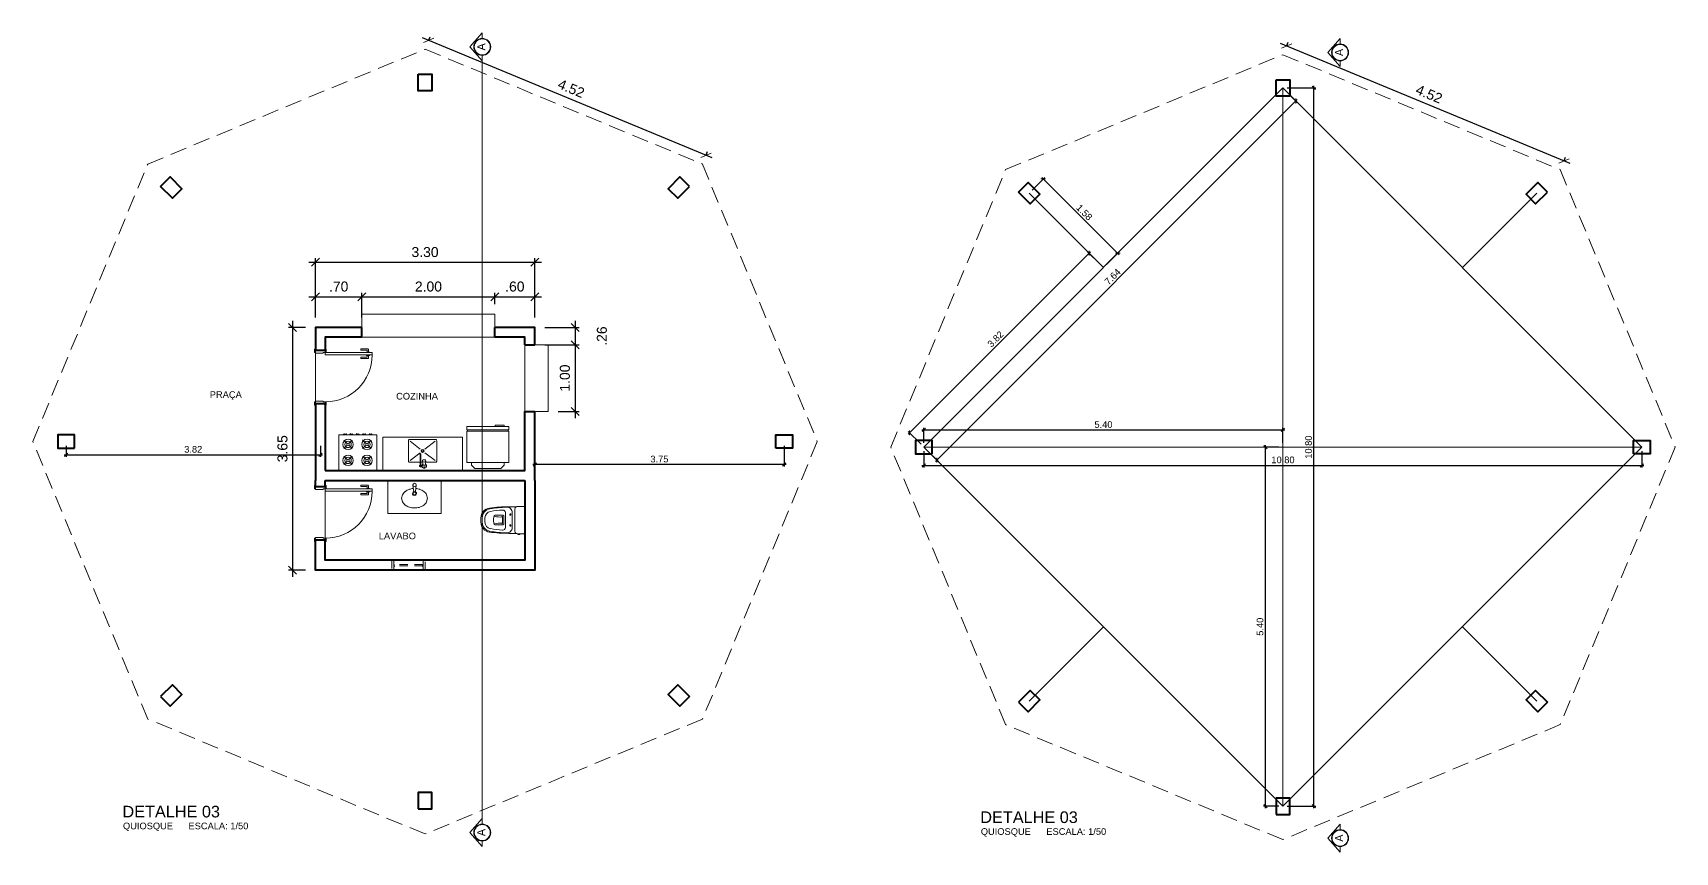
# Model space of a CAD drawing. Header units: metres. Extents: x 929 to 1666, y 1128 to 1372.
# Drawn here: x 1556.79 to 1581.5, y 1140.17 to 1152.48 of the extents above; entities that cross this region are included whole.
import ezdxf
from ezdxf.enums import TextEntityAlignment as Align

# ---------------------------------------------------------------- set-up
doc = ezdxf.new("R2010")
doc.units = ezdxf.units.M
for name, pattern in [('DASHDOTX2', [50.8, 25.4, -12.7, 0, -12.7]), ('DASHED2', [0.375, 0.25, -0.125]), ('HIDDEN2', [0.1875, 0.125, -0.0625])]:
    doc.linetypes.add(name, pattern=pattern)
doc.layers.get('0').update_dxf_attribs({"lineweight": 5})
for name, color, linetype, lineweight in [('KIRYA - COTAS', 7, 'Continuous', 5), ('KIRYA - PAREDE', 7, 'Continuous', 40), ('KIRYA - PAREDE VISTA', 7, 'Continuous', 15), ('KIRYA - PROJEÇÃO', 7, 'DASHED2', 5), ('KIRYA - SQUADRIA', 7, 'Continuous', 5), ('KIRYA - SÍMBOLO', 7, 'Continuous', 5), ('LAYOUT-WC_COZINHA', 7, 'Continuous', 5)]:
    doc.layers.add(name, color=color, linetype=linetype, lineweight=lineweight)
doc.layers.add('KIRYA - TEXTO', color=7, linetype='Continuous')
doc.styles.add('CENTURY GOTHIC', font='GOTHIC.TTF')
doc.styles.add('EA_140_1-50', font='swissl.ttf', dxfattribs={"height": 0.175})
doc.styles.add('EA_60_1-100', font='swissl.ttf', dxfattribs={"height": 0.15})
doc.styles.add('EA_80_1-50', font='swissl.ttf', dxfattribs={"height": 0.1})
doc.dimstyles.new('1-100', dxfattribs={"dimtxt": 0.15, "dimasz": 0.12, "dimexe": 0.06, "dimexo": 0.15, "dimgap": 0.075, "dimtad": 1, "dimzin": 4, "dimdsep": 46, "dimtxsty": 'EA_60_1-100', "dimblk1": 'OBLIQUE', "dimblk2": 'OBLIQUE', "dimsah": 1, "dimcen": 0.09, "dimdle": 0.1, "dimclrd": 144, "dimclre": 144, "dimclrt": 256, "dimadec": 0, "dimazin": 0, "dimtfac": 1, "dimtofl": 0, "dimtmove": 2, "dimatfit": 3, "dimldrblk": 'OBLIQUE', "dimfxl": 1, "dimtolj": 1, "dimtzin": 0, "dimarcsym": 0})
doc.dimstyles.new('1-50', dxfattribs={"dimtxt": 0.1, "dimasz": 0.05, "dimexe": 0.03, "dimexo": 0.0625, "dimgap": 0.03, "dimtad": 1, "dimzin": 4, "dimdsep": 46, "dimtxsty": 'EA_80_1-50', "dimblk": 'OBLIQUE', "dimcen": 0.1, "dimdle": 0.03, "dimclrd": 144, "dimclre": 144, "dimclrt": 256, "dimadec": 0, "dimazin": 0, "dimtfac": 4, "dimtix": 1, "dimtmove": 2, "dimatfit": 3, "dimldrblk": 'OBLIQUE', "dimfxl": 1, "dimtolj": 1, "dimtzin": 4, "dimarcsym": 0})

# ---------------------------------------------------------------- blocks, each defined once
blk = doc.blocks.new('A$C245F1D6E')
at = {"layer": 'LAYOUT-WC_COZINHA'}
for p, q in [((0, 0.5), (1.2, 0.5)), ((0.413, 0.352), (0.564, 0.235)), ((0.56, 0.426), (0.56, 0.417)), ((0.6, 0.377), (0.627, 0.377)), ((0.787, 0.352), (0.636, 0.235)), ((0.637, 0.435), (0.637, 0.421)), ((0.637, 0.257), (0.637, 0.263)), ((0.564, 0.179), (0.413, 0.063)), ((0.636, 0.179), (0.787, 0.063))]:
    blk.add_line(p, q, dxfattribs=at)
for points in [[(0, 0.5), (0, 0), (1.2, 0), (1.2, 0.5)], [(0.557, 0.413), (0.556, 0.406)], [(0.597, 0.413), (0.596, 0.416), (0.591, 0.419), (0.585, 0.421), (0.577, 0.422), (0.569, 0.421), (0.563, 0.419), (0.558, 0.416), (0.557, 0.413)], [(0.61, 0.445), (0.592, 0.445)], [(0.597, 0.413), (0.597, 0.406)], [(0.603, 0.425), (0.61, 0.425)], [(0.627, 0.435), (0.627, 0.421)], [(0.627, 0.257), (0.627, 0.263)]]:
    blk.add_lwpolyline(points, dxfattribs=at)
for points in [[(0.637, 0.377), (0.795, 0.377, -0.414214), (0.812, 0.36), (0.812, 0.054, -0.414214), (0.795, 0.037), (0.404, 0.037, -0.414214), (0.387, 0.054), (0.387, 0.36, -0.414214), (0.404, 0.377), (0.554, 0.377)], [(0.602, 0.357, 0.262174), (0.593, 0.371, 0.253008), (0.56, 0.371, 0.204403), (0.552, 0.36)]]:
    blk.add_lwpolyline(points, format="xyb", dxfattribs=at)
blk.add_lwpolyline([(0.556, 0.406), (0.552, 0.357, 0.282177), (0.561, 0.344, 0.22095), (0.593, 0.344, 0.282757), (0.602, 0.357), (0.597, 0.406, 0.169413), (0.61, 0.425), (0.621, 0.425, 0.130231), (0.627, 0.421), (0.627, 0.263, 2.561176), (0.637, 0.263), (0.637, 0.421, 1.220019), (0.622, 0.445), (0.61, 0.445, 1.377472)], format="xyb", close=True, dxfattribs=at)
for radius in [0.0226, 0.0138]:
    blk.add_circle((0.6, 0.207), radius, dxfattribs=at)
for centre, radius, start, end in [((0.577, 0.435), 0.0189, 34.2625, 207.2633), ((0.603, 0.415), 0.01, 90, 167.1715), ((0.632, 0.435), 0.0145, 132.8007, 220.1594), ((0.632, 0.435), 0.005, 0.0037, 179.9963), ((0.632, 0.257), 0.005, 179.9935, 0.0065)]:
    blk.add_arc(centre, radius, start, end, dxfattribs=at)
blk = doc.blocks.new('A$C249D7A9F')
at = {"layer": 'LAYOUT-WC_COZINHA'}
for p, q in [((0, 0.019), (0, 0.551)), ((0, 0.551), (0.573, 0.551)), ((0.573, 0.019), (0.573, 0.551)), ((0.134, 0.416), (0.084, 0.466)), ((0.134, 0.39), (0.084, 0.339)), ((0.211, 0.466), (0.16, 0.416)), ((0.211, 0.339), (0.16, 0.39)), ((0.419, 0.416), (0.368, 0.466)), ((0.419, 0.389), (0.368, 0.339)), ((0.496, 0.466), (0.445, 0.415)), ((0.496, 0.339), (0.445, 0.39)), ((0, 0.019), (0.573, 0.019)), ((0.068, 0.015), (0.068, 0.017)), ((0.068, 0.017), (0.121, 0.017)), ((0.068, 0.015), (0.121, 0.015)), ((0.085, 0.017), (0.085, 0.019)), ((0.134, 0.174), (0.086, 0.222)), ((0.135, 0.148), (0.086, 0.098)), ((0.105, 0.017), (0.105, 0.019)), ((0.121, 0.015), (0.121, 0.017)), ((0.213, 0.095), (0.16, 0.148)), ((0.213, 0.225), (0.161, 0.173)), ((0.165, 0.017), (0.218, 0.017)), ((0.165, 0.015), (0.165, 0.017)), ((0.165, 0.015), (0.218, 0.015)), ((0.181, 0.017), (0.181, 0.019)), ((0.201, 0.017), (0.201, 0.019)), ((0.218, 0.015), (0.218, 0.017)), ((0.261, 0.017), (0.314, 0.017)), ((0.261, 0.015), (0.261, 0.017)), ((0.261, 0.015), (0.314, 0.015)), ((0.278, 0.017), (0.278, 0.019)), ((0.298, 0.017), (0.298, 0.019)), ((0.314, 0.015), (0.314, 0.017)), ((0.357, 0.015), (0.357, 0.017)), ((0.357, 0.017), (0.41, 0.017)), ((0.357, 0.015), (0.41, 0.015)), ((0.419, 0.174), (0.368, 0.225)), ((0.419, 0.148), (0.368, 0.097)), ((0.374, 0.017), (0.374, 0.019)), ((0.394, 0.017), (0.394, 0.019)), ((0.41, 0.015), (0.41, 0.017)), ((0.496, 0.225), (0.445, 0.174)), ((0.496, 0.097), (0.445, 0.148)), ((0.452, 0.015), (0.452, 0.017)), ((0.452, 0.017), (0.504, 0.017)), ((0.452, 0.015), (0.504, 0.015)), ((0.468, 0.017), (0.468, 0.019)), ((0.488, 0.017), (0.488, 0.019)), ((0.504, 0.015), (0.504, 0.017))]:
    blk.add_line(p, q, dxfattribs=at)
for centre, radius in [((0.147, 0.403), 0.0783), ((0.147, 0.403), 0.0483), ((0.147, 0.403), 0.0183), ((0.432, 0.403), 0.0783), ((0.432, 0.403), 0.0483), ((0.432, 0.403), 0.0183), ((0.147, 0.162), 0.0783), ((0.147, 0.162), 0.0483), ((0.147, 0.162), 0.0183), ((0.432, 0.162), 0.0783), ((0.432, 0.162), 0.0483), ((0.432, 0.162), 0.0183)]:
    blk.add_circle(centre, radius, dxfattribs=at)
for centre, radius, start, end in [((0.095, 0.015), 0.0214, 179.7773, 222.1915), ((0.094, -0.009), 0.0182, 30.0718, 146.8642), ((0.095, 0.015), 0.0214, 314.7446, 0.2227), ((0.191, 0.015), 0.0214, 179.7773, 222.1915), ((0.191, -0.009), 0.0182, 30.0718, 146.8642), ((0.191, 0.015), 0.0214, 314.7446, 0.2227), ((0.288, 0.015), 0.0214, 179.7773, 222.1915), ((0.287, -0.009), 0.0182, 30.0718, 146.8642), ((0.288, 0.015), 0.0214, 314.7446, 0.2227), ((0.384, 0.015), 0.0214, 179.7773, 222.1915), ((0.383, -0.009), 0.0182, 30.0718, 146.8642), ((0.384, 0.015), 0.0214, 314.7446, 0.2227), ((0.478, 0.015), 0.0214, 179.7773, 222.1915), ((0.477, -0.009), 0.0182, 30.0718, 146.8642), ((0.478, 0.015), 0.0214, 314.7446, 0.2227)]:
    blk.add_arc(centre, radius, start, end, dxfattribs=at)
blk = doc.blocks.new('A$C7E1C57F4')
at = {"layer": 'LAYOUT-WC_COZINHA'}
for p, q in [((0.067, 0.562), (0, 0.562)), ((0, 0.562), (0, 0.09)), ((0.117, 0.652), (0.067, 0.602)), ((0.067, 0.602), (0.067, 0.562)), ((0.067, 0.562), (0.562, 0.562)), ((0.512, 0.652), (0.117, 0.652)), ((0.562, 0.602), (0.512, 0.652)), ((0.562, 0.562), (0.562, 0.602)), ((0.63, 0.562), (0.562, 0.562)), ((0.63, 0.09), (0.63, 0.562)), ((0, 0.09), (0.01, 0.09)), ((0.01, 0.07), (0, 0.07)), ((0, 0.07), (0, 0.022)), ((0, 0.022), (0.067, 0.022)), ((0.62, 0.09), (0.01, 0.09)), ((0.01, 0.09), (0.01, 0.07)), ((0.01, 0.07), (0.62, 0.07)), ((0.067, 0.022), (0.202, 0.022)), ((0.067, 0.022), (0.067, 0)), ((0.202, 0), (0.202, 0.022)), ((0.202, 0.022), (0.63, 0.022)), ((0.62, 0.07), (0.62, 0.09)), ((0.62, 0.09), (0.63, 0.09)), ((0.63, 0.07), (0.62, 0.07)), ((0.63, 0.022), (0.63, 0.07)), ((0.067, 0), (0.202, 0))]:
    blk.add_line(p, q, dxfattribs=at)
blk = doc.blocks.new('*U286')
for points in [[(0.03, 0.662), (0.024, 0.662), (0.024, 0.65), (-0.015, 0.65, 0.414214), (-0.025, 0.64), (-0.025, 0.533), (-0.005, 0.533), (-0.005, 0.625, -0.414214), (0, 0.63), (0.024, 0.63), (0.024, 0.619), (0.03, 0.619)], [(0.065, 0.662), (0.071, 0.662), (0.071, 0.65), (0.11, 0.65, -0.414214), (0.12, 0.64), (0.12, 0.533), (0.1, 0.533), (0.1, 0.625, 0.414214), (0.095, 0.63), (0.071, 0.63), (0.071, 0.619), (0.065, 0.619)]]:
    blk.add_lwpolyline(points, format="xyb")
for points in [[(0, 0), (0.065, 0), (0.065, 0.705), (0.03, 0.705), (0.03, 0.015)], [(0.024, 0.63), (0.024, 0.65)], [(0.071, 0.63), (0.071, 0.65)], [(0.03, 0), (-0.02, 0), (-0.02, 0.015), (0.03, 0.015), (0.03, -0.035), (0.04, -0.035), (0.04, -0.15), (-0.02, -0.15), (-0.02, -0.165), (0.03, -0.165), (0.03, -0.15)], [(0, -0.15), (0, 0)], [(0.82, 0), (0.77, 0), (0.82, 0), (0.82, 0.015), (0.77, 0.015), (0.77, -0.035), (0.76, -0.035), (0.76, -0.15), (0.82, -0.15), (0.82, -0.165), (0.77, -0.165), (0.77, -0.15)], [(0.8, -0.15), (0.8, 0)]]:
    blk.add_lwpolyline(points)
blk.add_arc((0.065, 0), 0.705, 360, 90)
blk = doc.blocks.new('A$C0A671FCF')
at = {"layer": 'LAYOUT-WC_COZINHA'}
for p, q in [((0.104, 0.419), (0.075, 0.419)), ((0.075, 0.41), (0.104, 0.41)), ((0.15, 0.37), (0.15, 0.04)), ((0.19, 0.319), (0.19, 0.213)), ((0.29, 0.316), (0.29, 0.213)), ((0.313, 0.141), (0.313, 0.269)), ((0.323, 0.276), (0.452, 0.276)), ((0.335, 0.252), (0.345, 0.261)), ((0.335, 0.252), (0.335, 0.213)), ((0.19, 0.198), (0.19, 0.213)), ((0.19, 0.091), (0.19, 0.198)), ((0.29, 0.198), (0.29, 0.213)), ((0.29, 0.094), (0.29, 0.198)), ((0.323, 0.134), (0.452, 0.134)), ((0.335, 0.198), (0.335, 0.213)), ((0.335, 0.158), (0.335, 0.198)), ((0.335, 0.158), (0.345, 0.149)), ((0.469, 0.198), (0.469, 0.213)), ((0.6, 0.213), (0.6, 0.238)), ((0.6, 0.198), (0.6, 0.213)), ((0.6, 0.198), (0.6, 0.172)), ((0.64, 0.213), (0.64, 0.238)), ((0.64, 0.198), (0.64, 0.213)), ((0.64, 0.198), (0.64, 0.172))]:
    blk.add_line(p, q, dxfattribs=at)
for points in [[(0.66, 0.198), (0.66, 0.172, -0.377152), (0.529, 0.024, -0.032054), (0.239, 0.005), (0.129, 0.005, -0.127017), (0.11, 0), (0.012, 0, -0.414214), (0, 0.012), (0, 0.398, -0.414214), (0.012, 0.41), (0.075, 0.41), (0.075, 0.419, -0.414214), (0.08, 0.424), (0.099, 0.424, -0.414214), (0.104, 0.419), (0.104, 0.41), (0.11, 0.41, -0.127017), (0.129, 0.405), (0.239, 0.405, -0.032054), (0.529, 0.386, -0.377152), (0.66, 0.238), (0.66, 0.213)], [(0.216, 0.296, -0.1249), (0.219, 0.296, -0.105797), (0.221, 0.293, -0.086669), (0.223, 0.29, -0.076734), (0.224, 0.286, -0.076734), (0.223, 0.282, -0.086669), (0.221, 0.279, -0.105797), (0.219, 0.277, -0.1249), (0.216, 0.276, -0.1249), (0.213, 0.277, -0.105797), (0.21, 0.279, -0.086669), (0.208, 0.282, -0.076734), (0.208, 0.286, -0.076734), (0.208, 0.29, -0.086669), (0.21, 0.293, -0.105797), (0.213, 0.296, -0.1249)], [(0.216, 0.114, 0.1249), (0.219, 0.114, 0.105797), (0.221, 0.117, 0.086669), (0.223, 0.12, 0.076734), (0.224, 0.124, 0.076734), (0.223, 0.128, 0.086669), (0.221, 0.131, 0.105797), (0.219, 0.133, 0.1249), (0.216, 0.134, 0.1249), (0.213, 0.133, 0.105797), (0.21, 0.131, 0.086669), (0.208, 0.128, 0.076734), (0.208, 0.124, 0.076734), (0.208, 0.12, 0.086669), (0.21, 0.117, 0.105797), (0.213, 0.114, 0.1249)]]:
    blk.add_lwpolyline(points, format="xyb", close=True, dxfattribs=at)
for centre, radius, start, end in [((0.11, 0.37), 0.04, 0, 61.045), ((0.27, 0.319), 0.08, 88.1443, 180), ((0.207, -1.617), 2.016, 80.9502, 88.1443), ((0.33, 0.316), 0.04, 86.3667, 180), ((0.323, 0.266), 0.01, 90, 164.1688), ((0.207, -1.617), 1.976, 80.9502, 86.3667), ((0.37, 0.562), 0.312, 264.8948, 285.623), ((0.452, 0.266), 0.01, 18.5221, 90), ((0.319, 0.221), 0.15, 356.6619, 18.5221), ((0.494, 0.232), 0.106, 2.3498, 78.0127), ((0.494, 0.232), 0.146, 2.3498, 78.0127), ((0.11, 0.04), 0.04, 298.955, 0), ((0.27, 0.091), 0.08, 180, 271.8557), ((0.207, 2.027), 2.016, 271.8557, 279.0498), ((0.33, 0.094), 0.04, 180, 273.6333), ((0.323, 0.144), 0.01, 195.8312, 270), ((0.207, 2.027), 1.976, 273.6333, 279.0498), ((0.37, -0.152), 0.312, 74.377, 95.1052), ((0.452, 0.144), 0.01, 270, 341.4779), ((0.319, 0.189), 0.15, 341.4779, 3.3381), ((0.494, 0.178), 0.106, 281.9873, 357.6502), ((0.494, 0.178), 0.146, 281.9873, 357.6502)]:
    blk.add_arc(centre, radius, start, end, dxfattribs=at)
blk = doc.blocks.new('A$C331B23C5')
at = {"layer": 'LAYOUT-WC_COZINHA'}
for p, q in [((0.5, 0.8), (0, 0.8)), ((0, 0), (0, 0.8)), ((0.5, 0), (0.5, 0.8)), ((0.216, 0.582), (0.269, 0.596)), ((0.269, 0.596), (0.322, 0.582)), ((0.069, 0.424), (0.173, 0.413)), ((0.174, 0.387), (0.072, 0.375)), ((0.173, 0.413), (0.174, 0.387)), ((0.5, 0), (0, 0)), ((0.269, 0.204), (0.216, 0.218)), ((0.322, 0.218), (0.269, 0.204))]:
    blk.add_line(p, q, dxfattribs=at)
for centre, radius in [((0.069, 0.4), 0.025), ((0.199, 0.4), 0.0217)]:
    blk.add_circle(centre, radius, dxfattribs=at)
for centre, radius, start, end in [((0.329, 0.418), 0.202, 143.388, 162.8939), ((0.292, 0.445), 0.157, 119.1394, 143.388), ((0.246, 0.445), 0.157, 36.612, 60.8606), ((0.193, 0.405), 0.223, 17.1061, 36.612), ((0.386, 0.4), 0.263, 162.8939, 176.1275), ((0.386, 0.4), 0.263, 184.1096, 197.1061), ((0.329, 0.382), 0.202, 197.1061, 216.612), ((0.292, 0.355), 0.157, 216.612, 240.8606), ((0.199, 0.4), 0.0307, 206.008, 155.2876), ((0.246, 0.355), 0.157, 299.1394, 323.388), ((0.21, 0.382), 0.202, 323.388, 342.8939), ((0.152, 0.4), 0.263, 342.8939, 360), ((0.216, 0.412), 0.199, 356.4126, 17.1061)]:
    blk.add_arc(centre, radius, start, end, dxfattribs=at)
blk = doc.blocks.new('_OBLIQUE')
at = {"color": 0, "linetype": 'ByBlock'}
blk.add_line((-0.5, -0.5), (0.5, 0.5), dxfattribs=at)
blk = doc.blocks.new('*D432')
at = {"layer": 'Defpoints', "color": 0, "transparency": 16777216}
for p in [(1562.693, 1152.239), (1562.748, 1152.371), (1566.865, 1150.511)]:
    blk.add_point(p, dxfattribs=at)
at = {"layer": 'KIRYA - COTAS', "color": 144, "lineweight": -2, "transparency": 16777216}
for p, q in [((1567.012, 1150.604), (1562.655, 1152.409)), ((1562.751, 1152.378), (1562.771, 1152.426)), ((1566.923, 1150.65), (1566.943, 1150.698))]:
    blk.add_line(p, q, dxfattribs=at)
at = {"layer": 'KIRYA - COTAS', "color": 144, "lineweight": -2, "transparency": 16777216, "xscale": 0.12, "yscale": 0.12, "zscale": 0.12}
for p, rotation in [((1562.748, 1152.371), 157.4999999999978), ((1566.92, 1150.643), 337.4999999999978)]:
    blk.add_blockref('_OBLIQUE', p, dxfattribs=dict(at, rotation=rotation))
at = {"layer": 'KIRYA - COTAS', "transparency": 16777216, "insert": (1564.892, 1151.647), "char_height": 0.15, "attachment_point": 5, "rotation": 337.5, "style": 'EA_60_1-100'}
blk.add_mtext('\\A1;4.52', dxfattribs=at)
blk = doc.blocks.new('*D433')
at = {"layer": 'Defpoints', "color": 0, "transparency": 16777216}
for p in [(1564.343, 1149.035), (1561.043, 1148.056), (1564.343, 1148.056)]:
    blk.add_point(p, dxfattribs=at)
at = {"layer": 'KIRYA - COTAS', "color": 144, "lineweight": -2, "transparency": 16777216}
for p, q in [((1560.943, 1149.035), (1564.443, 1149.035)), ((1561.043, 1148.206), (1561.043, 1149.095)), ((1564.343, 1148.206), (1564.343, 1149.095))]:
    blk.add_line(p, q, dxfattribs=at)
at = {"layer": 'KIRYA - COTAS', "color": 144, "lineweight": -2, "transparency": 16777216, "xscale": 0.12, "yscale": 0.12, "zscale": 0.12, "rotation": 180}
blk.add_blockref('_OBLIQUE', (1561.043, 1149.035), dxfattribs=at)
at = {"layer": 'KIRYA - COTAS', "color": 144, "lineweight": -2, "transparency": 16777216, "xscale": 0.12, "yscale": 0.12, "zscale": 0.12}
blk.add_blockref('_OBLIQUE', (1564.343, 1149.035), dxfattribs=at)
at = {"layer": 'KIRYA - COTAS', "transparency": 16777216, "insert": (1562.693, 1149.187), "char_height": 0.15, "attachment_point": 5, "style": 'EA_60_1-100'}
blk.add_mtext('\\A1;3.30', dxfattribs=at)
blk = doc.blocks.new('*D434')
at = {"layer": 'Defpoints', "color": 0, "transparency": 16777216}
for p in [(1561.043, 1148.056), (1560.701, 1144.406), (1561.043, 1144.406)]:
    blk.add_point(p, dxfattribs=at)
at = {"layer": 'KIRYA - COTAS', "color": 144, "lineweight": -2, "transparency": 16777216}
for p, q in [((1560.893, 1148.056), (1560.641, 1148.056)), ((1560.701, 1148.156), (1560.701, 1144.306)), ((1560.893, 1144.406), (1560.641, 1144.406))]:
    blk.add_line(p, q, dxfattribs=at)
at = {"layer": 'KIRYA - COTAS', "color": 144, "lineweight": -2, "transparency": 16777216, "xscale": 0.12, "yscale": 0.12, "zscale": 0.12}
for p, rotation in [((1560.701, 1148.056), 90), ((1560.701, 1144.406), 270)]:
    blk.add_blockref('_OBLIQUE', p, dxfattribs=dict(at, rotation=rotation))
at = {"layer": 'KIRYA - COTAS', "transparency": 16777216, "insert": (1560.549, 1146.231), "char_height": 0.15, "attachment_point": 5, "rotation": 90, "style": 'EA_60_1-100'}
blk.add_mtext('\\A1;3.65', dxfattribs=at)
blk = doc.blocks.new('*D435')
at = {"layer": 'Defpoints', "color": 0, "transparency": 16777216}
for p in [(1564.543, 1147.793), (1564.543, 1146.793), (1564.949, 1146.793)]:
    blk.add_point(p, dxfattribs=at)
at = {"layer": 'KIRYA - COTAS', "color": 144, "lineweight": -2, "transparency": 16777216}
for p, q in [((1564.693, 1147.793), (1565.009, 1147.793)), ((1564.949, 1147.893), (1564.949, 1146.693)), ((1564.693, 1146.793), (1565.009, 1146.793))]:
    blk.add_line(p, q, dxfattribs=at)
at = {"layer": 'KIRYA - COTAS', "color": 144, "lineweight": -2, "transparency": 16777216, "xscale": 0.12, "yscale": 0.12, "zscale": 0.12}
for p, rotation in [((1564.949, 1147.793), 90), ((1564.949, 1146.793), 270)]:
    blk.add_blockref('_OBLIQUE', p, dxfattribs=dict(at, rotation=rotation))
at = {"layer": 'KIRYA - COTAS', "transparency": 16777216, "insert": (1564.797, 1147.293), "char_height": 0.15, "attachment_point": 5, "rotation": 90, "style": 'EA_60_1-100'}
blk.add_mtext('\\A1;1.00', dxfattribs=at)
blk = doc.blocks.new('*D436')
at = {"layer": 'Defpoints', "color": 0, "transparency": 16777216}
for p in [(1564.343, 1148.056), (1564.343, 1147.793), (1564.949, 1147.793)]:
    blk.add_point(p, dxfattribs=at)
at = {"layer": 'KIRYA - COTAS', "color": 144, "lineweight": -2, "transparency": 16777216}
for p, q in [((1564.493, 1148.056), (1565.009, 1148.056)), ((1564.949, 1148.156), (1564.949, 1147.693)), ((1564.493, 1147.793), (1565.009, 1147.793))]:
    blk.add_line(p, q, dxfattribs=at)
at = {"layer": 'KIRYA - COTAS', "color": 144, "lineweight": -2, "transparency": 16777216, "xscale": 0.12, "yscale": 0.12, "zscale": 0.12}
for p, rotation in [((1564.949, 1148.056), 90), ((1564.949, 1147.793), 270)]:
    blk.add_blockref('_OBLIQUE', p, dxfattribs=dict(at, rotation=rotation))
at = {"layer": 'KIRYA - COTAS', "transparency": 16777216, "insert": (1565.353, 1147.925), "char_height": 0.15, "attachment_point": 5, "rotation": 90, "style": 'EA_60_1-100'}
blk.add_mtext('\\A1;.26', dxfattribs=at)
blk = doc.blocks.new('*D437')
at = {"layer": 'Defpoints', "color": 0, "transparency": 16777216}
for p in [(1561.744, 1148.517), (1561.043, 1148.056), (1561.744, 1148.056)]:
    blk.add_point(p, dxfattribs=at)
at = {"layer": 'KIRYA - COTAS', "color": 144, "lineweight": -2, "transparency": 16777216}
for p, q in [((1560.943, 1148.517), (1561.844, 1148.517)), ((1561.043, 1148.206), (1561.043, 1148.577)), ((1561.744, 1148.206), (1561.744, 1148.577))]:
    blk.add_line(p, q, dxfattribs=at)
at = {"layer": 'KIRYA - COTAS', "color": 144, "lineweight": -2, "transparency": 16777216, "xscale": 0.12, "yscale": 0.12, "zscale": 0.12, "rotation": 180}
blk.add_blockref('_OBLIQUE', (1561.043, 1148.517), dxfattribs=at)
at = {"layer": 'KIRYA - COTAS', "color": 144, "lineweight": -2, "transparency": 16777216, "xscale": 0.12, "yscale": 0.12, "zscale": 0.12}
blk.add_blockref('_OBLIQUE', (1561.744, 1148.517), dxfattribs=at)
at = {"layer": 'KIRYA - COTAS', "transparency": 16777216, "insert": (1561.394, 1148.669), "char_height": 0.15, "attachment_point": 5, "style": 'EA_60_1-100'}
blk.add_mtext('\\A1;.70', dxfattribs=at)
blk = doc.blocks.new('*D438')
at = {"layer": 'Defpoints', "color": 0, "transparency": 16777216}
for p in [(1563.744, 1148.517), (1563.744, 1148.256), (1561.744, 1148.056)]:
    blk.add_point(p, dxfattribs=at)
at = {"layer": 'KIRYA - COTAS', "color": 144, "lineweight": -2, "transparency": 16777216}
for p, q in [((1561.644, 1148.517), (1563.844, 1148.517)), ((1561.744, 1148.206), (1561.744, 1148.577)), ((1563.744, 1148.406), (1563.744, 1148.577))]:
    blk.add_line(p, q, dxfattribs=at)
at = {"layer": 'KIRYA - COTAS', "color": 144, "lineweight": -2, "transparency": 16777216, "xscale": 0.12, "yscale": 0.12, "zscale": 0.12, "rotation": 180}
blk.add_blockref('_OBLIQUE', (1561.744, 1148.517), dxfattribs=at)
at = {"layer": 'KIRYA - COTAS', "color": 144, "lineweight": -2, "transparency": 16777216, "xscale": 0.12, "yscale": 0.12, "zscale": 0.12}
blk.add_blockref('_OBLIQUE', (1563.744, 1148.517), dxfattribs=at)
at = {"layer": 'KIRYA - COTAS', "transparency": 16777216, "insert": (1562.744, 1148.669), "char_height": 0.15, "attachment_point": 5, "style": 'EA_60_1-100'}
blk.add_mtext('\\A1;2.00', dxfattribs=at)
blk = doc.blocks.new('*D439')
at = {"layer": 'Defpoints', "color": 0, "transparency": 16777216}
for p in [(1564.343, 1148.517), (1563.744, 1148.256), (1564.343, 1148.056)]:
    blk.add_point(p, dxfattribs=at)
at = {"layer": 'KIRYA - COTAS', "color": 144, "lineweight": -2, "transparency": 16777216}
for p, q in [((1563.644, 1148.517), (1564.443, 1148.517)), ((1563.744, 1148.406), (1563.744, 1148.577)), ((1564.343, 1148.206), (1564.343, 1148.577))]:
    blk.add_line(p, q, dxfattribs=at)
at = {"layer": 'KIRYA - COTAS', "color": 144, "lineweight": -2, "transparency": 16777216, "xscale": 0.12, "yscale": 0.12, "zscale": 0.12, "rotation": 180}
blk.add_blockref('_OBLIQUE', (1563.744, 1148.517), dxfattribs=at)
at = {"layer": 'KIRYA - COTAS', "color": 144, "lineweight": -2, "transparency": 16777216, "xscale": 0.12, "yscale": 0.12, "zscale": 0.12}
blk.add_blockref('_OBLIQUE', (1564.343, 1148.517), dxfattribs=at)
at = {"layer": 'KIRYA - COTAS', "transparency": 16777216, "insert": (1564.044, 1148.669), "char_height": 0.15, "attachment_point": 5, "style": 'EA_60_1-100'}
blk.add_mtext('\\A1;.60', dxfattribs=at)
blk = doc.blocks.new('*D451')
at = {"layer": 'Defpoints', "color": 0, "transparency": 16777216}
for p in [(1575.652, 1152.286), (1575.598, 1152.155), (1579.769, 1150.427)]:
    blk.add_point(p, dxfattribs=at)
at = {"layer": 'KIRYA - COTAS', "color": 144, "lineweight": -2, "transparency": 16777216}
for p, q in [((1579.916, 1150.52), (1575.56, 1152.325)), ((1575.655, 1152.294), (1575.675, 1152.342)), ((1579.827, 1150.566), (1579.847, 1150.614))]:
    blk.add_line(p, q, dxfattribs=at)
at = {"layer": 'KIRYA - COTAS', "color": 144, "lineweight": -2, "transparency": 16777216, "xscale": 0.12, "yscale": 0.12, "zscale": 0.12}
for p, rotation in [((1575.652, 1152.286), 157.4999999999978), ((1579.824, 1150.558), 337.4999999999978)]:
    blk.add_blockref('_OBLIQUE', p, dxfattribs=dict(at, rotation=rotation))
at = {"layer": 'KIRYA - COTAS', "transparency": 16777216, "insert": (1577.796, 1151.563), "char_height": 0.15, "attachment_point": 5, "rotation": 337.5, "style": 'EA_60_1-100'}
blk.add_mtext('\\A1;4.52', dxfattribs=at)
blk = doc.blocks.new('*D460')
at = {"layer": 'Defpoints', "color": 0, "transparency": 16777216}
for p in [(1575.598, 1146.513), (1570.198, 1146.255), (1575.598, 1146.255)]:
    blk.add_point(p, dxfattribs=at)
at = {"layer": 'KIRYA - COTAS', "color": 144, "lineweight": -2, "transparency": 16777216}
for p, q in [((1570.198, 1146.318), (1570.198, 1146.543)), ((1575.598, 1146.318), (1575.598, 1146.543)), ((1570.168, 1146.513), (1575.628, 1146.513))]:
    blk.add_line(p, q, dxfattribs=at)
at = {"layer": 'KIRYA - COTAS', "color": 144, "lineweight": -2, "transparency": 16777216, "xscale": 0.05, "yscale": 0.05, "zscale": 0.05, "rotation": 180}
blk.add_blockref('_OBLIQUE', (1570.198, 1146.513), dxfattribs=at)
at = {"layer": 'KIRYA - COTAS', "color": 144, "lineweight": -2, "transparency": 16777216, "xscale": 0.05, "yscale": 0.05, "zscale": 0.05}
blk.add_blockref('_OBLIQUE', (1575.598, 1146.513), dxfattribs=at)
at = {"layer": 'KIRYA - COTAS', "transparency": 16777216, "insert": (1572.898, 1146.594), "char_height": 0.1, "attachment_point": 5, "style": 'EA_80_1-50'}
blk.add_mtext('\\A1;5.40', dxfattribs=at)
blk = doc.blocks.new('*D461')
at = {"layer": 'Defpoints', "color": 0, "transparency": 16777216}
for p in [(1570.198, 1146.255), (1580.997, 1146.255), (1580.997, 1145.981)]:
    blk.add_point(p, dxfattribs=at)
at = {"layer": 'KIRYA - COTAS', "color": 144, "lineweight": -2, "transparency": 16777216}
for p, q in [((1570.198, 1146.193), (1570.198, 1145.951)), ((1580.997, 1146.193), (1580.997, 1145.951)), ((1570.168, 1145.981), (1581.027, 1145.981))]:
    blk.add_line(p, q, dxfattribs=at)
at = {"layer": 'KIRYA - COTAS', "color": 144, "lineweight": -2, "transparency": 16777216, "xscale": 0.05, "yscale": 0.05, "zscale": 0.05, "rotation": 180}
blk.add_blockref('_OBLIQUE', (1570.198, 1145.981), dxfattribs=at)
at = {"layer": 'KIRYA - COTAS', "color": 144, "lineweight": -2, "transparency": 16777216, "xscale": 0.05, "yscale": 0.05, "zscale": 0.05}
blk.add_blockref('_OBLIQUE', (1580.997, 1145.981), dxfattribs=at)
at = {"layer": 'KIRYA - COTAS', "transparency": 16777216, "insert": (1575.598, 1146.063), "char_height": 0.1, "attachment_point": 5, "style": 'EA_80_1-50'}
blk.add_mtext('\\A1;10.80', dxfattribs=at)
blk = doc.blocks.new('*D462')
at = {"layer": 'Defpoints', "color": 0, "transparency": 16777216}
for p in [(1575.334, 1146.255), (1575.598, 1146.255), (1575.598, 1140.856)]:
    blk.add_point(p, dxfattribs=at)
at = {"layer": 'KIRYA - COTAS', "color": 144, "lineweight": -2, "transparency": 16777216}
for p, q in [((1575.334, 1140.826), (1575.334, 1146.285)), ((1575.535, 1146.255), (1575.304, 1146.255)), ((1575.535, 1140.856), (1575.304, 1140.856))]:
    blk.add_line(p, q, dxfattribs=at)
at = {"layer": 'KIRYA - COTAS', "color": 144, "lineweight": -2, "transparency": 16777216, "xscale": 0.05, "yscale": 0.05, "zscale": 0.05}
for p, rotation in [((1575.334, 1146.255), 90), ((1575.334, 1140.856), 270)]:
    blk.add_blockref('_OBLIQUE', p, dxfattribs=dict(at, rotation=rotation))
at = {"layer": 'KIRYA - COTAS', "transparency": 16777216, "insert": (1575.253, 1143.555), "char_height": 0.1, "attachment_point": 5, "rotation": 90, "style": 'EA_80_1-50'}
blk.add_mtext('\\A1;5.40', dxfattribs=at)
blk = doc.blocks.new('*D463')
at = {"layer": 'Defpoints', "color": 0, "transparency": 16777216}
for p in [(1575.598, 1151.655), (1576.064, 1151.655), (1575.598, 1140.856)]:
    blk.add_point(p, dxfattribs=at)
at = {"layer": 'KIRYA - COTAS', "color": 144, "lineweight": -2, "transparency": 16777216}
for p, q in [((1575.66, 1151.655), (1576.094, 1151.655)), ((1576.064, 1140.826), (1576.064, 1151.685)), ((1575.66, 1140.856), (1576.094, 1140.856))]:
    blk.add_line(p, q, dxfattribs=at)
at = {"layer": 'KIRYA - COTAS', "color": 144, "lineweight": -2, "transparency": 16777216, "xscale": 0.05, "yscale": 0.05, "zscale": 0.05}
for p, rotation in [((1576.064, 1151.655), 90), ((1576.064, 1140.856), 270)]:
    blk.add_blockref('_OBLIQUE', p, dxfattribs=dict(at, rotation=rotation))
at = {"layer": 'KIRYA - COTAS', "transparency": 16777216, "insert": (1575.983, 1146.255), "char_height": 0.1, "attachment_point": 5, "rotation": 90, "style": 'EA_80_1-50'}
blk.add_mtext('\\A1;10.80', dxfattribs=at)
blk = doc.blocks.new('*D464')
at = {"layer": 'Defpoints', "color": 0, "transparency": 16777216}
for p in [(1575.598, 1151.655), (1575.793, 1151.459), (1570.198, 1146.255)]:
    blk.add_point(p, dxfattribs=at)
at = {"layer": 'KIRYA - COTAS', "color": 144, "lineweight": -2, "transparency": 16777216}
for p, q in [((1570.372, 1146.038), (1575.814, 1151.48)), ((1575.642, 1151.61), (1575.814, 1151.438)), ((1570.242, 1146.211), (1570.415, 1146.038))]:
    blk.add_line(p, q, dxfattribs=at)
at = {"layer": 'KIRYA - COTAS', "color": 144, "lineweight": -2, "transparency": 16777216, "xscale": 0.05, "yscale": 0.05, "zscale": 0.05}
for p, rotation in [((1575.793, 1151.459), 45.00000000000121), ((1570.393, 1146.06), 225.0000000000013)]:
    blk.add_blockref('_OBLIQUE', p, dxfattribs=dict(at, rotation=rotation))
at = {"layer": 'KIRYA - COTAS', "transparency": 16777216, "insert": (1573.036, 1148.817), "char_height": 0.1, "attachment_point": 5, "rotation": 45, "style": 'EA_80_1-50'}
blk.add_mtext('\\A1;7.64', dxfattribs=at)
blk = doc.blocks.new('*D465')
at = {"layer": 'Defpoints', "color": 0, "transparency": 16777216}
for p in [(1572.682, 1149.171), (1572.898, 1148.955), (1570.198, 1146.255)]:
    blk.add_point(p, dxfattribs=at)
at = {"layer": 'KIRYA - COTAS', "color": 144, "lineweight": -2, "transparency": 16777216}
for p, q in [((1569.961, 1146.45), (1572.703, 1149.192)), ((1572.854, 1148.999), (1572.66, 1149.192)), ((1570.154, 1146.299), (1569.961, 1146.492))]:
    blk.add_line(p, q, dxfattribs=at)
at = {"layer": 'KIRYA - COTAS', "color": 144, "lineweight": -2, "transparency": 16777216, "xscale": 0.05, "yscale": 0.05, "zscale": 0.05}
for p, rotation in [((1572.682, 1149.171), 45.00000000000242), ((1569.982, 1146.471), 225.0000000000024)]:
    blk.add_blockref('_OBLIQUE', p, dxfattribs=dict(at, rotation=rotation))
at = {"layer": 'KIRYA - COTAS', "transparency": 16777216, "insert": (1571.274, 1147.879), "char_height": 0.1, "attachment_point": 5, "rotation": 45, "style": 'EA_80_1-50'}
blk.add_mtext('\\A1;3.82', dxfattribs=at)
blk = doc.blocks.new('*D466')
at = {"layer": 'Defpoints', "color": 0, "transparency": 16777216}
for p in [(1571.78, 1150.073), (1573.112, 1149.169), (1572.898, 1148.955)]:
    blk.add_point(p, dxfattribs=at)
at = {"layer": 'KIRYA - COTAS', "color": 144, "lineweight": -2, "transparency": 16777216}
for p, q in [((1571.824, 1150.117), (1572.015, 1150.308)), ((1571.972, 1150.308), (1573.133, 1149.147)), ((1572.942, 1148.999), (1573.133, 1149.19))]:
    blk.add_line(p, q, dxfattribs=at)
at = {"layer": 'KIRYA - COTAS', "color": 144, "lineweight": -2, "transparency": 16777216, "xscale": 0.05, "yscale": 0.05, "zscale": 0.05}
for p, rotation in [((1571.993, 1150.287), 135), ((1573.112, 1149.169), 315)]:
    blk.add_blockref('_OBLIQUE', p, dxfattribs=dict(at, rotation=rotation))
at = {"layer": 'KIRYA - COTAS', "transparency": 16777216, "insert": (1572.61, 1149.785), "char_height": 0.1, "attachment_point": 5, "rotation": 315, "style": 'EA_80_1-50'}
blk.add_mtext('\\A1;1.58', dxfattribs=at)
blk = doc.blocks.new('*D467')
at = {"layer": 'Defpoints', "color": 0, "transparency": 16777216}
for p in [(1564.343, 1146.275), (1568.093, 1146.339), (1564.343, 1145.993)]:
    blk.add_point(p, dxfattribs=at)
at = {"layer": 'KIRYA - COTAS', "color": 144, "lineweight": -2, "transparency": 16777216}
for p, q in [((1568.093, 1146.277), (1568.093, 1145.963)), ((1564.343, 1146.212), (1564.343, 1145.963)), ((1568.123, 1145.993), (1564.313, 1145.993))]:
    blk.add_line(p, q, dxfattribs=at)
at = {"layer": 'KIRYA - COTAS', "color": 144, "lineweight": -2, "transparency": 16777216, "xscale": 0.05, "yscale": 0.05, "zscale": 0.05, "rotation": 180}
blk.add_blockref('_OBLIQUE', (1564.343, 1145.993), dxfattribs=at)
at = {"layer": 'KIRYA - COTAS', "color": 144, "lineweight": -2, "transparency": 16777216, "xscale": 0.05, "yscale": 0.05, "zscale": 0.05}
blk.add_blockref('_OBLIQUE', (1568.093, 1145.993), dxfattribs=at)
at = {"layer": 'KIRYA - COTAS', "transparency": 16777216, "insert": (1566.218, 1146.075), "char_height": 0.1, "attachment_point": 5, "style": 'EA_80_1-50'}
blk.add_mtext('\\A1;3.75', dxfattribs=at)
blk = doc.blocks.new('*D469')
at = {"layer": 'Defpoints', "color": 0, "transparency": 16777216}
for p in [(1557.294, 1146.339), (1561.118, 1146.339), (1561.118, 1146.14)]:
    blk.add_point(p, dxfattribs=at)
at = {"layer": 'KIRYA - COTAS', "color": 144, "lineweight": -2, "transparency": 16777216}
for p, q in [((1557.294, 1146.277), (1557.294, 1146.11)), ((1561.118, 1146.277), (1561.118, 1146.11)), ((1557.264, 1146.14), (1561.148, 1146.14))]:
    blk.add_line(p, q, dxfattribs=at)
at = {"layer": 'KIRYA - COTAS', "color": 144, "lineweight": -2, "transparency": 16777216, "xscale": 0.05, "yscale": 0.05, "zscale": 0.05, "rotation": 180}
blk.add_blockref('_OBLIQUE', (1557.294, 1146.14), dxfattribs=at)
at = {"layer": 'KIRYA - COTAS', "color": 144, "lineweight": -2, "transparency": 16777216, "xscale": 0.05, "yscale": 0.05, "zscale": 0.05}
blk.add_blockref('_OBLIQUE', (1561.118, 1146.14), dxfattribs=at)
at = {"layer": 'KIRYA - COTAS', "transparency": 16777216, "insert": (1559.206, 1146.222), "char_height": 0.1, "attachment_point": 5, "style": 'EA_80_1-50'}
blk.add_mtext('\\A1;3.82', dxfattribs=at)

msp = doc.modelspace()

# ---------------------------------------------------------------- linework, layer by layer
at = {"layer": 'KIRYA - COTAS'}
for p, q in [((1570.198, 1146.255), (1575.598, 1151.655)), ((1575.598, 1140.856), (1575.598, 1151.655)), ((1575.598, 1151.655), (1580.997, 1146.255)), ((1572.898, 1148.955), (1571.78, 1150.073)), ((1578.297, 1148.955), (1579.416, 1150.073)), ((1570.198, 1146.255), (1580.997, 1146.255)), ((1575.598, 1140.856), (1570.198, 1146.255)), ((1580.997, 1146.255), (1575.598, 1140.856)), ((1572.898, 1143.555), (1571.78, 1142.437)), ((1578.297, 1143.555), (1579.416, 1142.437))]:
    msp.add_line(p, q, dxfattribs=at)
at = {"layer": 'KIRYA - PAREDE'}
for points in [[(1562.592, 1151.864), (1562.794, 1151.864), (1562.794, 1151.614), (1562.592, 1151.614)], [(1575.497, 1151.779), (1575.699, 1151.779), (1575.699, 1151.53), (1575.497, 1151.53)], [(1558.716, 1150.174), (1558.859, 1150.317), (1559.035, 1150.141), (1558.892, 1149.998)], [(1566.671, 1150.174), (1566.528, 1150.317), (1566.352, 1150.141), (1566.495, 1149.998)], [(1571.62, 1150.09), (1571.763, 1150.233), (1571.939, 1150.056), (1571.796, 1149.913)], [(1579.575, 1150.09), (1579.432, 1150.233), (1579.256, 1150.056), (1579.399, 1149.913)], [(1557.419, 1146.238), (1557.419, 1146.44), (1557.169, 1146.44), (1557.169, 1146.238)], [(1567.968, 1146.238), (1567.968, 1146.44), (1568.218, 1146.44), (1568.218, 1146.238)], [(1570.323, 1146.154), (1570.323, 1146.356), (1570.073, 1146.356), (1570.073, 1146.154)], [(1580.872, 1146.154), (1580.872, 1146.356), (1581.122, 1146.356), (1581.122, 1146.154)], [(1558.716, 1142.505), (1558.859, 1142.362), (1559.035, 1142.538), (1558.892, 1142.681)], [(1566.671, 1142.505), (1566.528, 1142.362), (1566.352, 1142.538), (1566.495, 1142.681)], [(1571.62, 1142.42), (1571.763, 1142.277), (1571.939, 1142.454), (1571.796, 1142.597)], [(1579.575, 1142.42), (1579.432, 1142.277), (1579.256, 1142.454), (1579.399, 1142.597)], [(1562.592, 1140.815), (1562.794, 1140.815), (1562.794, 1141.065), (1562.592, 1141.065)], [(1575.497, 1140.731), (1575.699, 1140.731), (1575.699, 1140.98), (1575.497, 1140.98)]]:
    msp.add_lwpolyline(points, close=True, dxfattribs=at)
for points in [[(1561.744, 1148.056), (1561.043, 1148.056), (1561.043, 1147.706)], [(1561.744, 1147.906), (1561.744, 1148.056)], [(1564.343, 1147.793), (1564.343, 1148.056), (1563.744, 1148.056)], [(1563.744, 1147.906), (1563.744, 1148.056)], [(1561.744, 1147.906), (1561.193, 1147.906), (1561.193, 1147.706)], [(1564.193, 1147.793), (1564.193, 1147.906), (1563.744, 1147.906)], [(1564.193, 1147.793), (1564.343, 1147.793)], [(1561.193, 1147.706), (1561.043, 1147.706)], [(1561.043, 1146.906), (1561.043, 1145.756)], [(1561.193, 1146.906), (1561.043, 1146.906)], [(1561.193, 1146.906), (1561.193, 1145.906)], [(1561.193, 1145.906), (1564.193, 1145.906), (1564.193, 1146.793)], [(1564.193, 1146.793), (1564.343, 1146.793)], [(1564.343, 1145.756), (1564.343, 1146.793)], [(1564.343, 1145.756), (1564.343, 1144.406), (1561.043, 1144.406), (1561.043, 1144.856)], [(1561.043, 1145.656), (1561.043, 1145.756)], [(1561.193, 1145.656), (1561.043, 1145.656)], [(1561.193, 1145.756), (1564.193, 1145.756)], [(1564.193, 1145.756), (1564.193, 1144.556), (1561.193, 1144.556), (1561.193, 1144.856)], [(1561.193, 1145.656), (1561.193, 1145.756)], [(1561.193, 1144.856), (1561.043, 1144.856)]]:
    msp.add_lwpolyline(points, dxfattribs=at)
at = {"layer": 'KIRYA - PAREDE VISTA'}
msp.add_lwpolyline([(1563.744, 1147.906), (1561.744, 1147.906), (1561.744, 1148.256), (1563.744, 1148.256)], close=True, dxfattribs=at)
for points in [[(1564.193, 1146.793), (1564.543, 1146.793), (1564.543, 1147.793), (1564.193, 1147.793), (1564.193, 1146.793)], [(1561.043, 1146.916), (1561.043, 1147.706)], [(1561.193, 1144.856), (1561.193, 1145.656)]]:
    msp.add_lwpolyline(points, dxfattribs=at)
at = {"layer": 'KIRYA - PROJEÇÃO'}
for points in [[(1556.793, 1146.339), (1558.521, 1150.511), (1562.693, 1152.239), (1566.865, 1150.511), (1568.593, 1146.339), (1566.865, 1142.167), (1562.693, 1140.439), (1558.521, 1142.167), (1556.793, 1146.339)], [(1569.698, 1146.255), (1571.426, 1150.427), (1575.598, 1152.155), (1579.769, 1150.427), (1581.498, 1146.255), (1579.769, 1142.083), (1575.598, 1140.355), (1571.426, 1142.083), (1569.698, 1146.255)]]:
    msp.add_lwpolyline(points, dxfattribs=at)
at = {"layer": 'KIRYA - SQUADRIA', "linetype": 'HIDDEN2'}
for p, q in [((1562.193, 1144.556), (1562.223, 1144.556)), ((1562.193, 1144.556), (1562.193, 1144.406)), ((1562.223, 1144.469), (1562.223, 1144.556)), ((1562.223, 1144.556), (1562.663, 1144.556)), ((1562.663, 1144.469), (1562.663, 1144.556)), ((1562.693, 1144.556), (1562.663, 1144.556)), ((1562.693, 1144.406), (1562.693, 1144.556)), ((1562.223, 1144.406), (1562.193, 1144.406)), ((1562.233, 1144.469), (1562.223, 1144.469)), ((1562.223, 1144.459), (1562.233, 1144.459)), ((1562.223, 1144.406), (1562.223, 1144.459)), ((1562.223, 1144.406), (1562.663, 1144.406)), ((1562.66, 1144.491), (1562.226, 1144.491)), ((1562.226, 1144.471), (1562.226, 1144.491)), ((1562.66, 1144.471), (1562.226, 1144.471)), ((1562.233, 1144.459), (1562.233, 1144.469)), ((1562.653, 1144.459), (1562.653, 1144.469)), ((1562.653, 1144.469), (1562.663, 1144.469)), ((1562.663, 1144.459), (1562.653, 1144.459)), ((1562.66, 1144.491), (1562.66, 1144.471)), ((1562.663, 1144.406), (1562.663, 1144.459)), ((1562.663, 1144.406), (1562.693, 1144.406))]:
    msp.add_line(p, q, dxfattribs=at)
at = {"layer": 'KIRYA - SÍMBOLO'}
for p, q in [((1563.554, 1152.484), (1563.367, 1152.273)), ((1563.554, 1152.401), (1563.554, 1152.484)), ((1563.367, 1152.273), (1563.554, 1152.063)), ((1576.458, 1152.399), (1576.271, 1152.189)), ((1576.458, 1152.317), (1576.458, 1152.399)), ((1563.554, 1152.063), (1563.554, 1152.145)), ((1576.271, 1152.189), (1576.458, 1151.978)), ((1576.458, 1151.978), (1576.458, 1152.061)), ((1563.367, 1140.461), (1563.554, 1140.671)), ((1563.554, 1140.671), (1563.554, 1140.589)), ((1563.554, 1140.251), (1563.367, 1140.461)), ((1576.271, 1140.377), (1576.458, 1140.587)), ((1576.458, 1140.166), (1576.271, 1140.377)), ((1576.458, 1140.587), (1576.458, 1140.505)), ((1563.554, 1140.333), (1563.554, 1140.251)), ((1576.458, 1140.248), (1576.458, 1140.166))]:
    msp.add_line(p, q, dxfattribs=at)
at = {"layer": 'KIRYA - SÍMBOLO', "color": 11, "linetype": 'DASHDOTX2', "true_color": 0xf27172}
msp.add_line((1563.554, 1140.659), (1563.554, 1152.075), dxfattribs=at)
at = {"layer": 'KIRYA - SÍMBOLO'}
for centre, radius in [((1563.554, 1152.273), 0.128), ((1563.554, 1152.273), 0.12), ((1576.458, 1152.189), 0.128), ((1576.458, 1152.189), 0.12), ((1563.554, 1140.461), 0.128), ((1563.554, 1140.461), 0.12), ((1576.458, 1140.377), 0.128), ((1576.458, 1140.377), 0.12)]:
    msp.add_circle(centre, radius, dxfattribs=at)

# ---------------------------------------------------------------- block references
at = {"layer": 'KIRYA - SQUADRIA', "rotation": 270}
for p in [(1561.193, 1147.706), (1561.193, 1145.656)]:
    msp.add_blockref('*U286', p, dxfattribs=at)
at = {"layer": 'LAYOUT-WC_COZINHA', "color": 7}
for name, p, rotation in [('A$C7E1C57F4', (1563.952, 1146.585), 180), ('A$C249D7A9F', (1561.967, 1146.458), 180), ('A$C245F1D6E', (1563.256, 1146.406), 180), ('A$C331B23C5', (1562.135, 1145.756), 270), ('A$C0A671FCF', (1564.193, 1145.364), 180)]:
    msp.add_blockref(name, p, dxfattribs=dict(at, rotation=rotation))

# ---------------------------------------------------------------- texts
at = {"layer": 'KIRYA - SÍMBOLO', "style": 'CENTURY GOTHIC'}
for p in [(1563.538, 1152.273), (1576.442, 1152.189), (1563.538, 1140.461), (1576.442, 1140.377)]:
    msp.add_text('A', height=0.12, rotation=90, dxfattribs=at).set_placement(p, align=Align.MIDDLE_CENTER)
at = {"layer": 'KIRYA - TEXTO'}
for s, height, style, p in [('PRAÇA', 0.1, 'EA_80_1-50', (1559.455, 1146.995)), ('COZINHA', 0.1, 'EA_80_1-50', (1562.258, 1146.971)), ('LAVABO', 0.1, 'EA_80_1-50', (1561.997, 1144.87)), ('DETALHE 03', 0.175, 'EA_140_1-50', (1558.141, 1140.688)), ('QUIOSQUE      ESCALA: 1/50', 0.1, 'EA_80_1-50', (1558.149, 1140.51)), ('DETALHE 03', 0.175, 'EA_140_1-50', (1571.045, 1140.604)), ('QUIOSQUE      ESCALA: 1/50', 0.1, 'EA_80_1-50', (1571.053, 1140.426))]:
    msp.add_text(s, height=height, dxfattribs=dict(at, style=style)).set_placement(p)

# ---------------------------------------------------------------- dimensions: what is measured, and where the dimension line sits
at = {"layer": 'KIRYA - COTAS'}
for p1, p2, distance, picture, middle in [((1566.865, 1150.511), (1562.693, 1152.239), -0.142, '*D432', (1564.892, 1151.647)), ((1579.7695, 1150.427), (1575.5975, 1152.1551), -0.1422, '*D451', (1577.7961, 1151.5629)), ((1561.043, 1148.056), (1564.343, 1148.056), 0.979, '*D433', (1562.693, 1149.187)), ((1561.043, 1148.056), (1561.043, 1144.406), -0.343, '*D434', (1560.549, 1146.231))]:
    dim = msp.add_aligned_dim(p1=p1, p2=p2, distance=distance, dimstyle='1-100', override={"dimfxl": 1.25}, dxfattribs=at)
    dim.commit()
    dim.dimension.update_dxf_attribs({"geometry": picture, "text_midpoint": middle})
for p1, p2, distance, picture, middle in [((1570.198, 1146.255), (1575.598, 1151.655), -0.276, '*D464', (1573.036, 1148.817)), ((1571.78, 1150.073), (1572.898, 1148.955), 0.302, '*D466', (1572.61, 1149.785)), ((1570.198, 1146.255), (1572.898, 1148.955), 0.306, '*D465', (1571.274, 1147.879))]:
    dim = msp.add_aligned_dim(p1=p1, p2=p2, distance=distance, dimstyle='1-50', dxfattribs=at)
    dim.commit()
    dim.dimension.update_dxf_attribs({"geometry": picture, "text_midpoint": middle})
for base, p2, picture, middle in [((1576.064, 1151.655), (1575.598, 1151.655), '*D463', (1575.983, 1146.255)), ((1575.334, 1146.255), (1575.598, 1146.255), '*D462', (1575.253, 1143.555))]:
    dim = msp.add_linear_dim(base=base, p1=(1575.598, 1140.856), p2=p2, angle=90, dimstyle='1-50', dxfattribs=at)
    dim.commit()
    dim.dimension.update_dxf_attribs({"geometry": picture, "text_midpoint": middle})
for base, p1, p2, picture, middle in [((1561.744, 1148.517), (1561.043, 1148.056), (1561.744, 1148.056), '*D437', (1561.394, 1148.669)), ((1563.744, 1148.517), (1561.744, 1148.056), (1563.744, 1148.256), '*D438', (1562.744, 1148.669)), ((1564.343, 1148.517), (1563.744, 1148.256), (1564.343, 1148.056), '*D439', (1564.044, 1148.669))]:
    dim = msp.add_linear_dim(base=base, p1=p1, p2=p2, dimstyle='1-100', override={"dimfxl": 1.25}, dxfattribs=at)
    dim.commit()
    dim.dimension.update_dxf_attribs({"geometry": picture, "text_midpoint": middle})
for base, p1, p2, picture, middle in [((1564.949, 1147.793), (1564.343, 1148.056), (1564.343, 1147.793), '*D436', (1565.353, 1147.925)), ((1564.949, 1146.793), (1564.543, 1147.793), (1564.543, 1146.793), '*D435', (1564.797, 1147.293))]:
    dim = msp.add_linear_dim(base=base, p1=p1, p2=p2, angle=90, dimstyle='1-100', override={"dimfxl": 1.25}, dxfattribs=at)
    dim.commit()
    dim.dimension.update_dxf_attribs({"geometry": picture, "text_midpoint": middle})
for base, p1, p2, picture, middle in [((1575.598, 1146.513), (1570.198, 1146.255), (1575.598, 1146.255), '*D460', (1572.898, 1146.594)), ((1561.118, 1146.14), (1557.294, 1146.339), (1561.118, 1146.339), '*D469', (1559.206, 1146.222)), ((1564.343, 1145.993), (1568.093, 1146.339), (1564.343, 1146.275), '*D467', (1566.218, 1146.075)), ((1580.997, 1145.981), (1570.198, 1146.255), (1580.997, 1146.255), '*D461', (1575.598, 1146.063))]:
    dim = msp.add_linear_dim(base=base, p1=p1, p2=p2, dimstyle='1-50', dxfattribs=at)
    dim.commit()
    dim.dimension.update_dxf_attribs({"geometry": picture, "text_midpoint": middle})

doc.saveas('drawing.dxf')
